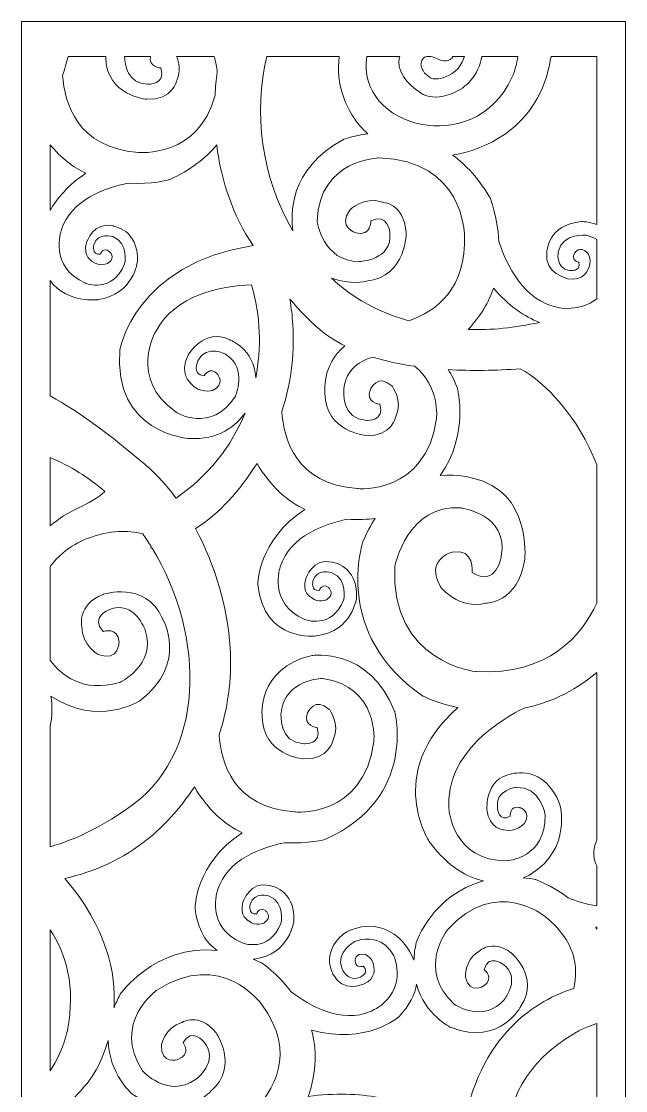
# Model space of a CAD drawing. Header units: centimetres. Extents: x -9 to 8.7, y -13.6 to 13.5.
# Drawn here: x -9.03 to -0.79, y -1.12 to 13.46 of the extents above; entities that cross this region are included whole.
import ezdxf

# ---------------------------------------------------------------- set-up
doc = ezdxf.new("R2010")
doc.units = ezdxf.units.CM
doc.header["$MEASUREMENT"] = 0
doc.layers.add('layer 1', color=7, linetype='Continuous')

msp = doc.modelspace()

# ---------------------------------------------------------------- linework, layer by layer
at = {"layer": 'layer 1', "color": 177, "lineweight": 9}
for points, knots in [([(-9.02979, 13.45707), (-9.02979, 13.45707), (-0.79001, 13.45707), (-0.79001, 13.45707), (-0.79001, 13.45707), (-0.79001, 13.45707), (-0.79001, -13.58511), (-0.79001, -13.58511), (-0.79001, -13.58511), (-0.79001, -13.58511), (-9.02979, -13.58511), (-9.02979, -13.58511), (-9.02979, -13.58511), (-9.02979, -13.58511), (-9.02979, 13.45707), (-9.02979, 13.45707)], [0, 0, 0, 0, 0.2, 0.2, 0.2, 0.2, 0.4, 0.4, 0.4, 0.4, 0.6, 0.6, 0.6, 0.6, 1, 1, 1, 1]), ([(-8.39359, 12.97983), (-8.39359, 12.97983), (-7.87976, 12.97983), (-7.87976, 12.97983), (-7.87976, 12.97983), (-7.87923, 12.97247), (-7.87872, 12.96852), (-7.87872, 12.96852), (-7.87872, 12.96852), (-7.87405, 12.44371), (-7.31901, 12.39469), (-7.31901, 12.39469), (-7.31901, 12.39469), (-6.96154, 12.37755), (-6.91131, 12.65274), (-6.91131, 12.65274), (-6.91131, 12.65274), (-6.85169, 12.78246), (-6.87937, 12.90226), (-6.91291, 12.97983), (-6.91291, 12.97983), (-6.91291, 12.97983), (-6.40219, 12.97983), (-6.40219, 12.97983), (-6.40219, 12.97983), (-6.37592, 12.90162), (-6.36338, 12.82713), (-6.35775, 12.76675), (-6.35775, 12.76675), (-6.37256, 12.66287), (-6.383, 12.55806), (-6.38912, 12.45276), (-6.38912, 12.45276), (-6.60904, 11.58748), (-7.43653, 11.67099), (-7.43653, 11.67099), (-7.43653, 11.67099), (-8.27504, 11.73427), (-8.43996, 12.34532), (-8.46684, 12.72198), (-8.46684, 12.72198), (-8.43932, 12.80505), (-8.41473, 12.89096), (-8.39359, 12.97983)], [0, 0, 0, 0, 0.08333333, 0.08333333, 0.08333333, 0.08333333, 0.16666667, 0.16666667, 0.16666667, 0.16666667, 0.25, 0.25, 0.25, 0.25, 0.33333333, 0.33333333, 0.33333333, 0.33333333, 0.41666667, 0.41666667, 0.41666667, 0.41666667, 0.5, 0.5, 0.5, 0.5, 0.58333333, 0.58333333, 0.58333333, 0.58333333, 0.66666667, 0.66666667, 0.66666667, 0.66666667, 0.75, 0.75, 0.75, 0.75, 0.83333333, 0.83333333, 0.83333333, 0.83333333, 1, 1, 1, 1]), ([(-7.62208, 12.97983), (-7.62208, 12.97983), (-7.27089, 12.97983), (-7.27089, 12.97983), (-7.27089, 12.97983), (-7.29644, 12.8322), (-7.12944, 12.82191), (-7.12944, 12.82191), (-7.12944, 12.82191), (-7.05047, 12.58725), (-7.30837, 12.60102), (-7.30837, 12.60102), (-7.30837, 12.60102), (-7.58732, 12.60567), (-7.62004, 12.87405), (-7.62208, 12.97983)], [0, 0, 0, 0, 0.2, 0.2, 0.2, 0.2, 0.4, 0.4, 0.4, 0.4, 0.6, 0.6, 0.6, 0.6, 1, 1, 1, 1]), ([(-5.68451, 12.97983), (-5.68451, 12.97983), (-4.69402, 12.97983), (-4.69402, 12.97983), (-4.69402, 12.97983), (-4.7209, 12.79954), (-4.70588, 12.61051), (-4.63784, 12.42713), (-4.63784, 12.42713), (-4.56426, 12.21761), (-4.44886, 12.05122), (-4.30617, 11.92472), (-4.30617, 11.92472), (-4.50703, 11.89921), (-4.63642, 11.84812), (-4.63642, 11.84812), (-4.63642, 11.84812), (-5.39011, 11.4457), (-5.35775, 10.80321), (-5.32657, 10.6022), (-5.32657, 10.6022), (-5.76619, 11.33878), (-5.86097, 12.22485), (-5.68451, 12.97983)], [0, 0, 0, 0, 0.14285714, 0.14285714, 0.14285714, 0.14285714, 0.28571429, 0.28571429, 0.28571429, 0.28571429, 0.42857143, 0.42857143, 0.42857143, 0.42857143, 0.57142857, 0.57142857, 0.57142857, 0.57142857, 0.71428571, 0.71428571, 0.71428571, 0.71428571, 1, 1, 1, 1]), ([(-4.31984, 12.97983), (-4.31984, 12.97983), (-3.87104, 12.97983), (-3.87104, 12.97983), (-3.87104, 12.97983), (-3.87669, 12.96012), (-3.88028, 12.93967), (-3.88183, 12.91839), (-3.88183, 12.91839), (-3.89724, 12.69793), (-3.64937, 12.52318), (-3.61577, 12.50625), (-3.61577, 12.50625), (-3.54073, 12.43353), (-3.41789, 12.40848), (-3.27249, 12.43768), (-3.27249, 12.43768), (-3.11079, 12.47092), (-2.90606, 12.58157), (-2.80985, 12.79446), (-2.80985, 12.79446), (-2.80985, 12.79446), (-2.77224, 12.86342), (-2.75229, 12.97983), (-2.75229, 12.97983), (-2.75229, 12.97983), (-2.25963, 12.97983), (-2.25963, 12.97983), (-2.25963, 12.97983), (-2.2728, 12.88033), (-2.29904, 12.78403), (-2.33996, 12.69394), (-2.33996, 12.69394), (-2.85187, 11.57136), (-4.47704, 12.01406), (-4.31984, 12.97983)], [0, 0, 0, 0, 0.1, 0.1, 0.1, 0.1, 0.2, 0.2, 0.2, 0.2, 0.3, 0.3, 0.3, 0.3, 0.4, 0.4, 0.4, 0.4, 0.5, 0.5, 0.5, 0.5, 0.6, 0.6, 0.6, 0.6, 0.7, 0.7, 0.7, 0.7, 0.8, 0.8, 0.8, 0.8, 1, 1, 1, 1]), ([(-3.5067, 12.97983), (-3.5067, 12.97983), (-3.44772, 12.97983), (-3.44772, 12.97983), (-3.44772, 12.97983), (-3.4149, 12.9738), (-3.38163, 12.95979), (-3.35508, 12.94572), (-3.35508, 12.94572), (-3.28804, 12.90905), (-3.1781, 12.90338), (-3.14496, 12.97983), (-3.14496, 12.97983), (-3.14496, 12.97983), (-2.98659, 12.97983), (-2.98659, 12.97983), (-2.98659, 12.97983), (-3.00402, 12.92834), (-3.02416, 12.897), (-3.02416, 12.897), (-3.02416, 12.897), (-3.08127, 12.7702), (-3.21907, 12.69959), (-3.31883, 12.67928), (-3.31883, 12.67928), (-3.3971, 12.66346), (-3.44667, 12.67754), (-3.47495, 12.70389), (-3.47495, 12.70389), (-3.47495, 12.70389), (-3.53118, 12.75184), (-3.53118, 12.75184), (-3.53118, 12.75184), (-3.56167, 12.79932), (-3.58848, 12.8484), (-3.57956, 12.88778), (-3.57956, 12.88778), (-3.56967, 12.94522), (-3.54153, 12.97154), (-3.5067, 12.97983)], [0, 0, 0, 0, 0.09090909, 0.09090909, 0.09090909, 0.09090909, 0.18181818, 0.18181818, 0.18181818, 0.18181818, 0.27272727, 0.27272727, 0.27272727, 0.27272727, 0.36363636, 0.36363636, 0.36363636, 0.36363636, 0.45454545, 0.45454545, 0.45454545, 0.45454545, 0.54545455, 0.54545455, 0.54545455, 0.54545455, 0.63636364, 0.63636364, 0.63636364, 0.63636364, 0.72727273, 0.72727273, 0.72727273, 0.72727273, 0.81818182, 0.81818182, 0.81818182, 0.81818182, 1, 1, 1, 1]), ([(-1.80711, 12.97983), (-1.80711, 12.97983), (-1.18308, 12.97983), (-1.18308, 12.97983), (-1.18308, 12.97983), (-1.18308, 12.97983), (-1.18308, 10.68868), (-1.18308, 10.68868), (-1.18308, 10.68868), (-1.29807, 10.72849), (-1.38941, 10.72783), (-1.38941, 10.72783), (-1.38941, 10.72783), (-1.85851, 10.68731), (-1.8639, 10.30994), (-1.8639, 10.30994), (-1.8639, 10.30994), (-1.90531, 10.01717), (-1.57679, 9.94829), (-1.57679, 9.94829), (-1.57679, 9.94829), (-1.36175, 9.91105), (-1.30897, 10.0647), (-1.30897, 10.0647), (-1.30897, 10.0647), (-1.23123, 10.17956), (-1.30687, 10.2965), (-1.30687, 10.2965), (-1.30687, 10.2965), (-1.41163, 10.41356), (-1.48516, 10.29695), (-1.48516, 10.29695), (-1.48516, 10.29695), (-1.54446, 10.19439), (-1.42769, 10.17147), (-1.42769, 10.17147), (-1.42769, 10.17147), (-1.39638, 10.03627), (-1.5538, 10.05963), (-1.5538, 10.05963), (-1.5538, 10.05963), (-1.75781, 10.09267), (-1.70731, 10.32369), (-1.70731, 10.32369), (-1.70731, 10.32369), (-1.63868, 10.5762), (-1.32734, 10.54195), (-1.32734, 10.54195), (-1.32734, 10.54195), (-1.27116, 10.52689), (-1.22352, 10.50744), (-1.18308, 10.48492), (-1.18308, 10.48492), (-1.18308, 10.48492), (-1.18308, 9.67598), (-1.18308, 9.67598), (-1.18308, 9.67598), (-1.41161, 9.48839), (-1.70752, 9.55465), (-1.70752, 9.55465), (-1.70752, 9.55465), (-2.18565, 9.64778), (-2.41031, 10.1342), (-2.51888, 10.45721), (-2.51888, 10.45721), (-2.53632, 10.80157), (-2.63811, 11.05266), (-2.63811, 11.05266), (-2.63811, 11.05266), (-2.79394, 11.31298), (-2.96883, 11.50037), (-3.1486, 11.63374), (-3.1486, 11.63374), (-2.64776, 11.71487), (-2.16779, 12.01799), (-1.9509, 12.49233), (-1.9509, 12.49233), (-1.87826, 12.65233), (-1.8311, 12.81606), (-1.80711, 12.97983)], [0, 0, 0, 0, 0.04761905, 0.04761905, 0.04761905, 0.04761905, 0.0952381, 0.0952381, 0.0952381, 0.0952381, 0.14285714, 0.14285714, 0.14285714, 0.14285714, 0.19047619, 0.19047619, 0.19047619, 0.19047619, 0.23809524, 0.23809524, 0.23809524, 0.23809524, 0.28571429, 0.28571429, 0.28571429, 0.28571429, 0.33333333, 0.33333333, 0.33333333, 0.33333333, 0.38095238, 0.38095238, 0.38095238, 0.38095238, 0.42857143, 0.42857143, 0.42857143, 0.42857143, 0.47619048, 0.47619048, 0.47619048, 0.47619048, 0.52380952, 0.52380952, 0.52380952, 0.52380952, 0.57142857, 0.57142857, 0.57142857, 0.57142857, 0.61904762, 0.61904762, 0.61904762, 0.61904762, 0.66666667, 0.66666667, 0.66666667, 0.66666667, 0.71428571, 0.71428571, 0.71428571, 0.71428571, 0.76190476, 0.76190476, 0.76190476, 0.76190476, 0.80952381, 0.80952381, 0.80952381, 0.80952381, 0.85714286, 0.85714286, 0.85714286, 0.85714286, 0.9047619, 0.9047619, 0.9047619, 0.9047619, 1, 1, 1, 1]), ([(-8.63671, 8.34961), (-8.63671, 8.34961), (-8.63671, 9.92205), (-8.63671, 9.92205), (-8.63671, 9.92205), (-8.39879, 9.60562), (-7.98672, 9.66279), (-7.98672, 9.66279), (-7.98672, 9.66279), (-7.49624, 9.7288), (-7.44608, 10.18761), (-7.44608, 10.18761), (-7.44608, 10.18761), (-7.43306, 10.62182), (-7.7783, 10.6671), (-7.7783, 10.6671), (-7.7783, 10.6671), (-8.0422, 10.73636), (-8.14043, 10.44266), (-8.14043, 10.44266), (-8.14043, 10.44266), (-8.19755, 10.24957), (-8.0624, 10.18478), (-8.0624, 10.18478), (-8.0624, 10.18478), (-7.96544, 10.10126), (-7.85018, 10.15806), (-7.85018, 10.15806), (-7.85018, 10.15806), (-7.73172, 10.24155), (-7.8307, 10.32141), (-7.8307, 10.32141), (-7.8307, 10.32141), (-7.91835, 10.38673), (-7.95185, 10.28216), (-7.95185, 10.28216), (-7.95185, 10.28216), (-8.07909, 10.26794), (-8.04086, 10.40969), (-8.04086, 10.40969), (-8.04086, 10.40969), (-7.98877, 10.59312), (-7.78245, 10.52214), (-7.78245, 10.52214), (-7.78245, 10.52214), (-7.55838, 10.43223), (-7.62307, 10.15057), (-7.62307, 10.15057), (-7.62307, 10.15057), (-7.78496, 9.74309), (-8.1538, 9.88584), (-8.1538, 9.88584), (-8.1538, 9.88584), (-8.66058, 10.10929), (-8.4872, 10.60455), (-8.4872, 10.60455), (-8.4872, 10.60455), (-8.35073, 11.03277), (-7.88093, 11.18664), (-7.5733, 11.25161), (-7.5733, 11.25161), (-7.25586, 11.23076), (-7.01487, 11.29719), (-7.01487, 11.29719), (-7.01487, 11.29719), (-6.72091, 11.42961), (-6.51287, 11.59552), (-6.36664, 11.77206), (-6.36664, 11.77206), (-6.30499, 11.28283), (-6.14328, 10.80778), (-5.87123, 10.39939), (-5.87123, 10.39939), (-7.48107, 10.15221), (-7.68695, 8.98321), (-7.68695, 8.98321), (-7.68695, 8.98321), (-7.78687, 7.8423), (-6.74919, 7.76998), (-6.74919, 7.76998), (-6.74919, 7.76998), (-6.33806, 7.74227), (-6.10286, 7.94466), (-5.97868, 8.11664), (-5.97868, 8.11664), (-6.16748, 7.65572), (-6.48866, 7.25106), (-6.92063, 6.95794), (-6.92063, 6.95794), (-7.04795, 7.12939), (-7.19062, 7.28558), (-7.34787, 7.41976), (-7.34787, 7.41976), (-7.81968, 7.81802), (-8.23802, 8.13131), (-8.63671, 8.34961)], [0, 0, 0, 0, 0.04, 0.04, 0.04, 0.04, 0.08, 0.08, 0.08, 0.08, 0.12, 0.12, 0.12, 0.12, 0.16, 0.16, 0.16, 0.16, 0.2, 0.2, 0.2, 0.2, 0.24, 0.24, 0.24, 0.24, 0.28, 0.28, 0.28, 0.28, 0.32, 0.32, 0.32, 0.32, 0.36, 0.36, 0.36, 0.36, 0.4, 0.4, 0.4, 0.4, 0.44, 0.44, 0.44, 0.44, 0.48, 0.48, 0.48, 0.48, 0.52, 0.52, 0.52, 0.52, 0.56, 0.56, 0.56, 0.56, 0.6, 0.6, 0.6, 0.6, 0.64, 0.64, 0.64, 0.64, 0.68, 0.68, 0.68, 0.68, 0.72, 0.72, 0.72, 0.72, 0.76, 0.76, 0.76, 0.76, 0.8, 0.8, 0.8, 0.8, 0.84, 0.84, 0.84, 0.84, 0.88, 0.88, 0.88, 0.88, 0.92, 0.92, 0.92, 0.92, 1, 1, 1, 1]), ([(-8.63671, 10.87818), (-8.63671, 10.87818), (-8.63671, 11.77375), (-8.63671, 11.77375), (-8.63671, 11.77375), (-8.48741, 11.59291), (-8.32082, 11.46755), (-8.14974, 11.38633), (-8.14974, 11.38633), (-8.39152, 11.22744), (-8.54245, 11.04478), (-8.63671, 10.87818)], [0, 0, 0, 0, 0.25, 0.25, 0.25, 0.25, 0.5, 0.5, 0.5, 0.5, 1, 1, 1, 1]), ([(-4.80262, 9.95673), (-4.73114, 9.89077), (-4.65594, 9.82728), (-4.57588, 9.76719), (-4.57588, 9.76719), (-4.33852, 9.5943), (-4.05644, 9.46204), (-3.74534, 9.37512), (-3.74534, 9.37512), (-3.37281, 9.50483), (-2.9573, 9.81136), (-2.98754, 10.55179), (-2.98754, 10.55179), (-2.98754, 10.55179), (-3.00323, 11.56823), (-4.14978, 11.59574), (-4.14978, 11.59574), (-4.14978, 11.59574), (-4.96996, 11.58231), (-4.99512, 10.7318), (-4.99512, 10.7318), (-4.99512, 10.7318), (-4.92264, 10.17813), (-4.41881, 10.18321), (-4.41881, 10.18321), (-4.41881, 10.18321), (-3.96743, 10.19803), (-4.00486, 10.5729), (-4.00486, 10.5729), (-4.00486, 10.5729), (-4.02241, 10.85227), (-4.26513, 10.73779), (-4.26513, 10.73779), (-4.26513, 10.73779), (-4.25326, 10.52132), (-4.46737, 10.57344), (-4.46737, 10.57344), (-4.46737, 10.57344), (-4.72044, 10.65257), (-4.55252, 10.88452), (-4.55252, 10.88452), (-4.55252, 10.88452), (-4.36342, 11.07621), (-4.11041, 10.99386), (-4.11041, 10.99386), (-4.11041, 10.99386), (-3.80785, 10.97437), (-3.7814, 10.58737), (-3.7814, 10.58737), (-3.7814, 10.58737), (-3.76446, 9.98369), (-4.32884, 9.91274), (-4.32884, 9.91274), (-4.32884, 9.91274), (-4.55507, 9.85801), (-4.80262, 9.95673)], [0, 0, 0, 0, 0.06666667, 0.06666667, 0.06666667, 0.06666667, 0.13333333, 0.13333333, 0.13333333, 0.13333333, 0.2, 0.2, 0.2, 0.2, 0.26666667, 0.26666667, 0.26666667, 0.26666667, 0.33333333, 0.33333333, 0.33333333, 0.33333333, 0.4, 0.4, 0.4, 0.4, 0.46666667, 0.46666667, 0.46666667, 0.46666667, 0.53333333, 0.53333333, 0.53333333, 0.53333333, 0.6, 0.6, 0.6, 0.6, 0.66666667, 0.66666667, 0.66666667, 0.66666667, 0.73333333, 0.73333333, 0.73333333, 0.73333333, 0.8, 0.8, 0.8, 0.8, 0.86666667, 0.86666667, 0.86666667, 0.86666667, 1, 1, 1, 1]), ([(-5.83454, 8.59568), (-5.75347, 9.00334), (-5.76808, 9.43688), (-5.89058, 9.86496), (-5.89058, 9.86496), (-6.32934, 9.85046), (-6.9225, 9.73099), (-7.19799, 9.22979), (-7.19799, 9.22979), (-7.19799, 9.22979), (-7.57008, 8.59054), (-6.92495, 8.13114), (-6.92495, 8.13114), (-6.92495, 8.13114), (-6.44664, 7.82465), (-6.11133, 8.34657), (-6.11133, 8.34657), (-6.11133, 8.34657), (-5.94619, 8.72), (-6.23513, 8.91218), (-6.23513, 8.91218), (-6.23513, 8.91218), (-6.50303, 9.07339), (-6.62286, 8.82643), (-6.62286, 8.82643), (-6.62286, 8.82643), (-6.71822, 8.64472), (-6.53491, 8.6253), (-6.53491, 8.6253), (-6.53491, 8.6253), (-6.45943, 8.76408), (-6.3569, 8.64844), (-6.3569, 8.64844), (-6.3569, 8.64844), (-6.23964, 8.50235), (-6.42352, 8.42504), (-6.42352, 8.42504), (-6.42352, 8.42504), (-6.60517, 8.37593), (-6.71819, 8.51969), (-6.71819, 8.51969), (-6.71819, 8.51969), (-6.8874, 8.65493), (-6.75566, 8.90579), (-6.75566, 8.90579), (-6.75566, 8.90579), (-6.53955, 9.28762), (-6.18827, 9.11377), (-6.18827, 9.11377), (-6.18827, 9.11377), (-5.85538, 8.9973), (-5.83454, 8.59568)], [0, 0, 0, 0, 0.07142857, 0.07142857, 0.07142857, 0.07142857, 0.14285714, 0.14285714, 0.14285714, 0.14285714, 0.21428571, 0.21428571, 0.21428571, 0.21428571, 0.28571429, 0.28571429, 0.28571429, 0.28571429, 0.35714286, 0.35714286, 0.35714286, 0.35714286, 0.42857143, 0.42857143, 0.42857143, 0.42857143, 0.5, 0.5, 0.5, 0.5, 0.57142857, 0.57142857, 0.57142857, 0.57142857, 0.64285714, 0.64285714, 0.64285714, 0.64285714, 0.71428571, 0.71428571, 0.71428571, 0.71428571, 0.78571429, 0.78571429, 0.78571429, 0.78571429, 0.85714286, 0.85714286, 0.85714286, 0.85714286, 1, 1, 1, 1]), ([(-2.93891, 9.25564), (-2.62447, 9.2465), (-2.29653, 9.27764), (-1.96657, 9.35243), (-1.96657, 9.35243), (-2.16185, 9.43182), (-2.38419, 9.57237), (-2.5915, 9.81972), (-2.5915, 9.81972), (-2.65637, 9.62848), (-2.76774, 9.4365), (-2.93891, 9.25564)], [0, 0, 0, 0, 0.25, 0.25, 0.25, 0.25, 0.5, 0.5, 0.5, 0.5, 1, 1, 1, 1]), ([(-5.36756, 9.66954), (-5.34894, 9.55324), (-5.33599, 9.4381), (-5.32883, 9.32531), (-5.32883, 9.32531), (-5.301, 8.87416), (-5.3654, 8.48172), (-5.47933, 8.13771), (-5.47933, 8.13771), (-5.45247, 7.76106), (-5.28755, 7.15001), (-4.44902, 7.08673), (-4.44902, 7.08673), (-4.44902, 7.08673), (-3.51584, 6.99241), (-3.36801, 8.04019), (-3.36801, 8.04019), (-3.36801, 8.04019), (-3.32214, 8.4984), (-3.67067, 8.75409), (-3.67067, 8.75409), (-3.872, 8.7834), (-4.06242, 8.82478), (-4.23838, 8.87962), (-4.23838, 8.87962), (-4.39332, 8.83618), (-4.6032, 8.7246), (-4.63375, 8.43779), (-4.63375, 8.43779), (-4.63375, 8.43779), (-4.66841, 8.02254), (-4.32088, 8.01676), (-4.32088, 8.01676), (-4.32088, 8.01676), (-4.06298, 8.00299), (-4.14193, 8.23764), (-4.14193, 8.23764), (-4.14193, 8.23764), (-4.34159, 8.24991), (-4.27094, 8.44056), (-4.27094, 8.44056), (-4.27094, 8.44056), (-4.17135, 8.66403), (-3.97673, 8.48533), (-3.97673, 8.48533), (-3.97673, 8.48533), (-3.8213, 8.29153), (-3.92381, 8.06848), (-3.92381, 8.06848), (-3.92381, 8.06848), (-3.97403, 7.79329), (-4.33151, 7.81043), (-4.33151, 7.81043), (-4.33151, 7.81043), (-4.88656, 7.85945), (-4.89123, 8.38427), (-4.89123, 8.38427), (-4.89123, 8.38427), (-4.93846, 8.77158), (-4.61919, 9.03181), (-4.61919, 9.03181), (-4.74569, 9.09581), (-4.86009, 9.17002), (-4.96018, 9.25523), (-4.96018, 9.25523), (-5.10819, 9.38169), (-5.24197, 9.52133), (-5.36756, 9.66954)], [0, 0, 0, 0, 0.05555556, 0.05555556, 0.05555556, 0.05555556, 0.11111111, 0.11111111, 0.11111111, 0.11111111, 0.16666667, 0.16666667, 0.16666667, 0.16666667, 0.22222222, 0.22222222, 0.22222222, 0.22222222, 0.27777778, 0.27777778, 0.27777778, 0.27777778, 0.33333333, 0.33333333, 0.33333333, 0.33333333, 0.38888889, 0.38888889, 0.38888889, 0.38888889, 0.44444444, 0.44444444, 0.44444444, 0.44444444, 0.5, 0.5, 0.5, 0.5, 0.55555556, 0.55555556, 0.55555556, 0.55555556, 0.61111111, 0.61111111, 0.61111111, 0.61111111, 0.66666667, 0.66666667, 0.66666667, 0.66666667, 0.72222222, 0.72222222, 0.72222222, 0.72222222, 0.77777778, 0.77777778, 0.77777778, 0.77777778, 0.83333333, 0.83333333, 0.83333333, 0.83333333, 0.88888889, 0.88888889, 0.88888889, 0.88888889, 1, 1, 1, 1]), ([(-1.18308, 7.40867), (-1.18308, 7.40867), (-1.18308, 5.52561), (-1.18308, 5.52561), (-1.18308, 5.52561), (-1.38766, 5.08081), (-1.83984, 4.54188), (-2.82606, 4.59012), (-2.82606, 4.59012), (-2.82606, 4.59012), (-4.00484, 4.70983), (-3.93637, 6.0313), (-3.93637, 6.0313), (-3.93637, 6.0313), (-3.76207, 6.88222), (-3.03758, 6.82195), (-3.03758, 6.82195), (-3.03758, 6.82195), (-2.38608, 6.74265), (-2.48489, 6.1655), (-2.48489, 6.1655), (-2.48489, 6.1655), (-2.55083, 5.73329), (-2.88431, 5.94211), (-2.88431, 5.94211), (-2.88431, 5.94211), (-2.84061, 6.27426), (-3.15462, 6.2204), (-3.15462, 6.2204), (-3.15462, 6.2204), (-3.53036, 6.123), (-3.31449, 5.74539), (-3.31449, 5.74539), (-3.31449, 5.74539), (-3.06547, 5.42918), (-2.69773, 5.52458), (-2.69773, 5.52458), (-2.69773, 5.52458), (-2.25259, 5.52289), (-2.16537, 6.12284), (-2.16537, 6.12284), (-2.16537, 6.12284), (-2.06809, 7.05659), (-2.87471, 7.22677), (-2.87471, 7.22677), (-2.87471, 7.22677), (-3.0639, 7.29251), (-3.31932, 7.26534), (-3.31932, 7.26534), (-2.91592, 7.82652), (-3.08469, 8.45918), (-3.08469, 8.45918), (-3.08469, 8.45918), (-3.12163, 8.55324), (-3.16359, 8.63577), (-3.20904, 8.70838), (-3.20904, 8.70838), (-2.89494, 8.69046), (-2.56348, 8.69596), (-2.2259, 8.72051), (-2.2259, 8.72051), (-1.88454, 8.53226), (-1.43195, 8.06214), (-1.18308, 7.40867)], [0, 0, 0, 0, 0.05882353, 0.05882353, 0.05882353, 0.05882353, 0.11764706, 0.11764706, 0.11764706, 0.11764706, 0.17647059, 0.17647059, 0.17647059, 0.17647059, 0.23529412, 0.23529412, 0.23529412, 0.23529412, 0.29411765, 0.29411765, 0.29411765, 0.29411765, 0.35294118, 0.35294118, 0.35294118, 0.35294118, 0.41176471, 0.41176471, 0.41176471, 0.41176471, 0.47058824, 0.47058824, 0.47058824, 0.47058824, 0.52941176, 0.52941176, 0.52941176, 0.52941176, 0.58823529, 0.58823529, 0.58823529, 0.58823529, 0.64705882, 0.64705882, 0.64705882, 0.64705882, 0.70588235, 0.70588235, 0.70588235, 0.70588235, 0.76470588, 0.76470588, 0.76470588, 0.76470588, 0.82352941, 0.82352941, 0.82352941, 0.82352941, 0.88235294, 0.88235294, 0.88235294, 0.88235294, 1, 1, 1, 1]), ([(-8.63671, 6.5783), (-8.63671, 6.5783), (-8.63671, 7.50877), (-8.63671, 7.50877), (-8.63671, 7.50877), (-8.3637, 7.39798), (-8.11349, 7.23901), (-7.89055, 7.04491), (-7.89055, 7.04491), (-7.99468, 6.9501), (-8.11698, 6.8872), (-8.25135, 6.82454), (-8.25135, 6.82454), (-8.39357, 6.75823), (-8.52265, 6.67489), (-8.63671, 6.5783)], [0, 0, 0, 0, 0.2, 0.2, 0.2, 0.2, 0.4, 0.4, 0.4, 0.4, 0.6, 0.6, 0.6, 0.6, 1, 1, 1, 1]), ([(-3.67672, 0.65467), (-3.67383, 0.73052), (-3.66387, 0.81171), (-3.645, 0.89858), (-3.645, 0.89858), (-3.645, 0.89858), (-3.42368, 1.55017), (-2.7279, 1.73591), (-2.7279, 1.73591), (-2.94913, 1.78501), (-3.20399, 1.92586), (-3.453, 2.25093), (-3.453, 2.25093), (-3.453, 2.25093), (-4.09843, 3.18961), (-3.0801, 4.10182), (-3.0801, 4.10182), (-3.3703, 4.16366), (-3.55439, 4.25794), (-3.55439, 4.25794), (-3.55439, 4.25794), (-4.79805, 5.10864), (-4.37143, 6.363), (-4.37143, 6.363), (-4.37143, 6.363), (-4.32067, 6.4835), (-4.26504, 6.5883), (-4.20618, 6.67978), (-4.20618, 6.67978), (-4.30448, 6.66699), (-4.43672, 6.65755), (-4.5858, 6.66733), (-4.5858, 6.66733), (-4.89344, 6.60239), (-5.36322, 6.4485), (-5.49971, 6.0203), (-5.49971, 6.0203), (-5.49971, 6.0203), (-5.67309, 5.52501), (-5.16631, 5.30159), (-5.16631, 5.30159), (-5.16631, 5.30159), (-4.79745, 5.15883), (-4.63556, 5.5663), (-4.63556, 5.5663), (-4.63556, 5.5663), (-4.5709, 5.84798), (-4.79496, 5.93788), (-4.79496, 5.93788), (-4.79496, 5.93788), (-5.00126, 6.00886), (-5.05337, 5.82542), (-5.05337, 5.82542), (-5.05337, 5.82542), (-5.09161, 5.68366), (-4.96436, 5.6979), (-4.96436, 5.6979), (-4.96436, 5.6979), (-4.93088, 5.80246), (-4.84321, 5.73714), (-4.84321, 5.73714), (-4.84321, 5.73714), (-4.74422, 5.6573), (-4.86269, 5.5738), (-4.86269, 5.5738), (-4.86269, 5.5738), (-4.97794, 5.51698), (-5.0749, 5.60052), (-5.0749, 5.60052), (-5.0749, 5.60052), (-5.21006, 5.66532), (-5.15294, 5.85841), (-5.15294, 5.85841), (-5.15294, 5.85841), (-5.05469, 6.1521), (-4.79081, 6.08284), (-4.79081, 6.08284), (-4.79081, 6.08284), (-4.44556, 6.03756), (-4.45857, 5.60333), (-4.45857, 5.60333), (-4.45857, 5.60333), (-4.50875, 5.14452), (-4.99922, 5.07851), (-4.99922, 5.07851), (-4.99922, 5.07851), (-5.72278, 4.97796), (-5.80592, 5.77942), (-5.80592, 5.77942), (-5.80592, 5.77942), (-5.81027, 6.3762), (-5.16224, 6.80208), (-5.16224, 6.80208), (-5.40041, 6.91513), (-5.6299, 7.11367), (-5.81609, 7.42854), (-5.81609, 7.42854), (-6.06256, 7.04984), (-6.31981, 6.75378), (-6.65572, 6.54049), (-6.65572, 6.54049), (-6.37977, 6.03052), (-6.2175, 5.44726), (-6.1838, 4.91619), (-6.1838, 4.91619), (-6.15597, 4.46504), (-6.22036, 4.07259), (-6.3343, 3.72859), (-6.3343, 3.72859), (-6.30742, 3.35195), (-6.14251, 2.7409), (-5.30399, 2.67762), (-5.30399, 2.67762), (-5.30399, 2.67762), (-4.37081, 2.58328), (-4.22298, 3.63108), (-4.22298, 3.63108), (-4.22298, 3.63108), (-4.14761, 4.38416), (-4.92433, 4.49816), (-4.92433, 4.49816), (-4.92433, 4.49816), (-5.43949, 4.49096), (-5.48869, 4.02867), (-5.48869, 4.02867), (-5.48869, 4.02867), (-5.52337, 3.61343), (-5.17584, 3.60765), (-5.17584, 3.60765), (-5.17584, 3.60765), (-4.91794, 3.59386), (-4.99691, 3.82853), (-4.99691, 3.82853), (-4.99691, 3.82853), (-5.19654, 3.8408), (-5.1259, 4.03145), (-5.1259, 4.03145), (-5.1259, 4.03145), (-5.02633, 4.2549), (-4.8317, 4.07622), (-4.8317, 4.07622), (-4.8317, 4.07622), (-4.67625, 3.88241), (-4.77878, 3.65936), (-4.77878, 3.65936), (-4.77878, 3.65936), (-4.829, 3.38417), (-5.18648, 3.40131), (-5.18648, 3.40131), (-5.18648, 3.40131), (-5.74153, 3.45034), (-5.74619, 3.97515), (-5.74619, 3.97515), (-5.74619, 3.97515), (-5.8268, 4.63595), (-5.06602, 4.81123), (-5.06602, 4.81123), (-5.06602, 4.81123), (-4.28478, 4.92873), (-3.93965, 4.05006), (-3.93965, 4.05006), (-3.93965, 4.05006), (-3.6248, 2.8703), (-4.88234, 2.30382), (-4.88234, 2.30382), (-4.88234, 2.30382), (-5.12332, 2.23739), (-5.44077, 2.25821), (-5.44077, 2.25821), (-5.7484, 2.19327), (-6.21819, 2.03939), (-6.35467, 1.61118), (-6.35467, 1.61118), (-6.35467, 1.61118), (-6.52805, 1.11589), (-6.02128, 0.89247), (-6.02128, 0.89247), (-6.02128, 0.89247), (-5.65242, 0.74972), (-5.49054, 1.1572), (-5.49054, 1.1572), (-5.49054, 1.1572), (-5.42585, 1.43886), (-5.64992, 1.52875), (-5.64992, 1.52875), (-5.64992, 1.52875), (-5.85623, 1.59974), (-5.90833, 1.4163), (-5.90833, 1.4163), (-5.90833, 1.4163), (-5.94656, 1.27454), (-5.81932, 1.28879), (-5.81932, 1.28879), (-5.81932, 1.28879), (-5.78582, 1.39334), (-5.69817, 1.32802), (-5.69817, 1.32802), (-5.69817, 1.32802), (-5.59918, 1.24818), (-5.71765, 1.16469), (-5.71765, 1.16469), (-5.71765, 1.16469), (-5.83291, 1.10787), (-5.92987, 1.1914), (-5.92987, 1.1914), (-5.92987, 1.1914), (-6.06502, 1.2562), (-6.00791, 1.44929), (-6.00791, 1.44929), (-6.00791, 1.44929), (-5.90967, 1.74298), (-5.64578, 1.67371), (-5.64578, 1.67371), (-5.64578, 1.67371), (-5.30052, 1.62845), (-5.31355, 1.19421), (-5.31355, 1.19421), (-5.31355, 1.19421), (-5.36371, 0.7354), (-5.85419, 0.6694), (-5.85419, 0.6694), (-5.85419, 0.6694), (-5.85866, 0.66875), (-5.86695, 0.668), (-5.86695, 0.668), (-5.82836, 0.65277), (-5.7892, 0.63605), (-5.74944, 0.61768), (-5.74944, 0.61768), (-5.74944, 0.61768), (-5.5413, 0.47925), (-5.34892, 0.22587), (-5.34892, 0.22587), (-5.09823, 0.03614), (-4.67406, -0.21777), (-4.26122, -0.04013), (-4.26122, -0.04013), (-4.26122, -0.04013), (-3.77354, 0.15361), (-3.93703, 0.68277), (-3.93703, 0.68277), (-3.93703, 0.68277), (-4.07101, 1.0549), (-4.48485, 0.91003), (-4.48485, 0.91003), (-4.48485, 0.91003), (-4.73995, 0.77425), (-4.66095, 0.5461), (-4.66095, 0.5461), (-4.66095, 0.5461), (-4.57932, 0.34377), (-4.40664, 0.42467), (-4.40664, 0.42467), (-4.40664, 0.42467), (-4.27454, 0.48872), (-4.36869, 0.57549), (-4.36869, 0.57549), (-4.36869, 0.57549), (-4.46961, 0.53222), (-4.47775, 0.64125), (-4.47775, 0.64125), (-4.47775, 0.64125), (-4.48233, 0.76836), (-4.34162, 0.73362), (-4.34162, 0.73362), (-4.34162, 0.73362), (-4.22316, 0.68383), (-4.22269, 0.55584), (-4.22269, 0.55584), (-4.22269, 0.55584), (-4.18302, 0.4113), (-4.36628, 0.32787), (-4.36628, 0.32787), (-4.36628, 0.32787), (-4.65247, 0.20952), (-4.77314, 0.45421), (-4.77314, 0.45421), (-4.77314, 0.45421), (-4.96529, 0.74461), (-4.62882, 1.01942), (-4.62882, 1.01942), (-4.62882, 1.01942), (-4.24946, 1.28229), (-3.87811, 0.95517), (-3.87811, 0.95517), (-3.87811, 0.95517), (-3.74685, 0.8405), (-3.67672, 0.65467)], [0, 0, 0, 0, 0.01369863, 0.01369863, 0.01369863, 0.01369863, 0.02739726, 0.02739726, 0.02739726, 0.02739726, 0.04109589, 0.04109589, 0.04109589, 0.04109589, 0.05479452, 0.05479452, 0.05479452, 0.05479452, 0.06849315, 0.06849315, 0.06849315, 0.06849315, 0.08219178, 0.08219178, 0.08219178, 0.08219178, 0.09589041, 0.09589041, 0.09589041, 0.09589041, 0.10958904, 0.10958904, 0.10958904, 0.10958904, 0.12328767, 0.12328767, 0.12328767, 0.12328767, 0.1369863, 0.1369863, 0.1369863, 0.1369863, 0.15068493, 0.15068493, 0.15068493, 0.15068493, 0.16438356, 0.16438356, 0.16438356, 0.16438356, 0.17808219, 0.17808219, 0.17808219, 0.17808219, 0.19178082, 0.19178082, 0.19178082, 0.19178082, 0.20547945, 0.20547945, 0.20547945, 0.20547945, 0.21917808, 0.21917808, 0.21917808, 0.21917808, 0.23287671, 0.23287671, 0.23287671, 0.23287671, 0.24657534, 0.24657534, 0.24657534, 0.24657534, 0.26027397, 0.26027397, 0.26027397, 0.26027397, 0.2739726, 0.2739726, 0.2739726, 0.2739726, 0.28767123, 0.28767123, 0.28767123, 0.28767123, 0.30136986, 0.30136986, 0.30136986, 0.30136986, 0.31506849, 0.31506849, 0.31506849, 0.31506849, 0.32876712, 0.32876712, 0.32876712, 0.32876712, 0.34246575, 0.34246575, 0.34246575, 0.34246575, 0.35616438, 0.35616438, 0.35616438, 0.35616438, 0.36986301, 0.36986301, 0.36986301, 0.36986301, 0.38356164, 0.38356164, 0.38356164, 0.38356164, 0.39726027, 0.39726027, 0.39726027, 0.39726027, 0.4109589, 0.4109589, 0.4109589, 0.4109589, 0.42465753, 0.42465753, 0.42465753, 0.42465753, 0.43835616, 0.43835616, 0.43835616, 0.43835616, 0.45205479, 0.45205479, 0.45205479, 0.45205479, 0.46575342, 0.46575342, 0.46575342, 0.46575342, 0.47945205, 0.47945205, 0.47945205, 0.47945205, 0.49315068, 0.49315068, 0.49315068, 0.49315068, 0.50684932, 0.50684932, 0.50684932, 0.50684932, 0.52054795, 0.52054795, 0.52054795, 0.52054795, 0.53424658, 0.53424658, 0.53424658, 0.53424658, 0.54794521, 0.54794521, 0.54794521, 0.54794521, 0.56164384, 0.56164384, 0.56164384, 0.56164384, 0.57534247, 0.57534247, 0.57534247, 0.57534247, 0.5890411, 0.5890411, 0.5890411, 0.5890411, 0.60273973, 0.60273973, 0.60273973, 0.60273973, 0.61643836, 0.61643836, 0.61643836, 0.61643836, 0.63013699, 0.63013699, 0.63013699, 0.63013699, 0.64383562, 0.64383562, 0.64383562, 0.64383562, 0.65753425, 0.65753425, 0.65753425, 0.65753425, 0.67123288, 0.67123288, 0.67123288, 0.67123288, 0.68493151, 0.68493151, 0.68493151, 0.68493151, 0.69863014, 0.69863014, 0.69863014, 0.69863014, 0.71232877, 0.71232877, 0.71232877, 0.71232877, 0.7260274, 0.7260274, 0.7260274, 0.7260274, 0.73972603, 0.73972603, 0.73972603, 0.73972603, 0.75342466, 0.75342466, 0.75342466, 0.75342466, 0.76712329, 0.76712329, 0.76712329, 0.76712329, 0.78082192, 0.78082192, 0.78082192, 0.78082192, 0.79452055, 0.79452055, 0.79452055, 0.79452055, 0.80821918, 0.80821918, 0.80821918, 0.80821918, 0.82191781, 0.82191781, 0.82191781, 0.82191781, 0.83561644, 0.83561644, 0.83561644, 0.83561644, 0.84931507, 0.84931507, 0.84931507, 0.84931507, 0.8630137, 0.8630137, 0.8630137, 0.8630137, 0.87671233, 0.87671233, 0.87671233, 0.87671233, 0.89041096, 0.89041096, 0.89041096, 0.89041096, 0.90410959, 0.90410959, 0.90410959, 0.90410959, 0.91780822, 0.91780822, 0.91780822, 0.91780822, 0.93150685, 0.93150685, 0.93150685, 0.93150685, 0.94520548, 0.94520548, 0.94520548, 0.94520548, 0.95890411, 0.95890411, 0.95890411, 0.95890411, 0.97260274, 0.97260274, 0.97260274, 0.97260274, 1, 1, 1, 1]), ([(-8.63671, 2.20321), (-8.63671, 2.20321), (-8.63671, 3.84495), (-8.63671, 3.84495), (-8.63671, 3.84495), (-8.60756, 3.98023), (-8.60564, 4.12045), (-8.62852, 4.25701), (-8.62852, 4.25701), (-7.98886, 3.82831), (-7.41553, 4.19291), (-7.41553, 4.19291), (-7.41553, 4.19291), (-6.73861, 4.70062), (-7.10863, 5.32003), (-7.10863, 5.32003), (-7.10863, 5.32003), (-7.3437, 5.83802), (-7.91521, 5.64289), (-7.91521, 5.64289), (-7.91521, 5.64289), (-8.27698, 5.50292), (-8.2059, 5.20818), (-8.2059, 5.20818), (-8.2059, 5.20818), (-8.20957, 4.94213), (-7.97043, 4.81833), (-7.97043, 4.81833), (-7.97043, 4.81833), (-7.69914, 4.72673), (-7.69858, 4.9919), (-7.69858, 4.9919), (-7.69858, 4.9919), (-7.71226, 5.21183), (-7.91548, 5.13633), (-7.91548, 5.13633), (-7.91548, 5.13633), (-8.09677, 5.33417), (-7.83516, 5.43376), (-7.83516, 5.43376), (-7.83516, 5.43376), (-7.48824, 5.58065), (-7.34029, 5.15393), (-7.34029, 5.15393), (-7.34029, 5.15393), (-7.18608, 4.67425), (-7.69339, 4.44091), (-7.69339, 4.44091), (-7.69339, 4.44091), (-8.19646, 4.30094), (-8.48715, 4.5404), (-8.63671, 4.74629), (-8.63671, 4.74629), (-8.63671, 4.74629), (-8.63671, 6.02376), (-8.63671, 6.02376), (-8.63671, 6.02376), (-8.42495, 6.31059), (-8.11655, 6.41161), (-8.11655, 6.41161), (-8.11655, 6.41161), (-7.82178, 6.51647), (-7.5773, 6.52248), (-7.37559, 6.47058), (-7.37559, 6.47058), (-7.33519, 6.41324), (-7.29642, 6.35469), (-7.25949, 6.29492), (-7.25949, 6.29492), (-7.25949, 6.29492), (-7.2628, 6.27201), (-7.2628, 6.27201), (-7.2628, 6.27201), (-7.2628, 6.27201), (-7.24804, 6.27633), (-7.24804, 6.27633), (-7.24804, 6.27633), (-6.51788, 5.07827), (-6.49055, 3.43772), (-7.61572, 2.7004), (-7.61572, 2.7004), (-7.94173, 2.47702), (-8.28949, 2.30125), (-8.63671, 2.20321)], [0, 0, 0, 0, 0.04545455, 0.04545455, 0.04545455, 0.04545455, 0.09090909, 0.09090909, 0.09090909, 0.09090909, 0.13636364, 0.13636364, 0.13636364, 0.13636364, 0.18181818, 0.18181818, 0.18181818, 0.18181818, 0.22727273, 0.22727273, 0.22727273, 0.22727273, 0.27272727, 0.27272727, 0.27272727, 0.27272727, 0.31818182, 0.31818182, 0.31818182, 0.31818182, 0.36363636, 0.36363636, 0.36363636, 0.36363636, 0.40909091, 0.40909091, 0.40909091, 0.40909091, 0.45454545, 0.45454545, 0.45454545, 0.45454545, 0.5, 0.5, 0.5, 0.5, 0.54545455, 0.54545455, 0.54545455, 0.54545455, 0.59090909, 0.59090909, 0.59090909, 0.59090909, 0.63636364, 0.63636364, 0.63636364, 0.63636364, 0.68181818, 0.68181818, 0.68181818, 0.68181818, 0.72727273, 0.72727273, 0.72727273, 0.72727273, 0.77272727, 0.77272727, 0.77272727, 0.77272727, 0.81818182, 0.81818182, 0.81818182, 0.81818182, 0.86363636, 0.86363636, 0.86363636, 0.86363636, 0.90909091, 0.90909091, 0.90909091, 0.90909091, 1, 1, 1, 1]), ([(-1.18308, 4.57892), (-1.18308, 4.57892), (-1.18308, 2.29052), (-1.18308, 2.29052), (-1.18308, 2.29052), (-1.25427, 2.13798), (-1.22346, 2.01744), (-1.18308, 1.94143), (-1.18308, 1.94143), (-1.18308, 1.94143), (-1.18308, 1.39506), (-1.18308, 1.39506), (-1.18308, 1.39506), (-1.328, 1.4174), (-1.46396, 1.46306), (-1.57242, 1.5064), (-1.57242, 1.5064), (-1.80578, 1.68518), (-2.02507, 1.75765), (-2.02507, 1.75765), (-2.02507, 1.75765), (-2.08075, 1.76692), (-2.13458, 1.77356), (-2.18679, 1.77801), (-2.18679, 1.77801), (-2.12157, 1.80341), (-2.08438, 1.82672), (-2.08438, 1.82672), (-2.08438, 1.82672), (-1.51146, 2.18718), (-1.68791, 2.78085), (-1.68791, 2.78085), (-1.68791, 2.78085), (-1.89831, 3.33322), (-2.34716, 3.19502), (-2.34716, 3.19502), (-2.34716, 3.19502), (-2.71301, 3.1322), (-2.68084, 2.71168), (-2.68084, 2.71168), (-2.68084, 2.71168), (-2.65483, 2.44055), (-2.45238, 2.43422), (-2.45238, 2.43422), (-2.45238, 2.43422), (-2.28844, 2.38777), (-2.17053, 2.52138), (-2.17053, 2.52138), (-2.17053, 2.52138), (-2.06673, 2.68924), (-2.23403, 2.73714), (-2.23403, 2.73714), (-2.23403, 2.73714), (-2.37866, 2.76781), (-2.36274, 2.61791), (-2.36274, 2.61791), (-2.36274, 2.61791), (-2.51572, 2.53045), (-2.53847, 2.7257), (-2.53847, 2.7257), (-2.53847, 2.7257), (-2.57286, 2.98842), (-2.27763, 3.01208), (-2.27763, 3.01208), (-2.27763, 3.01208), (-1.95346, 3.0246), (-1.88645, 2.64053), (-1.88645, 2.64053), (-1.88645, 2.64053), (-1.87626, 2.04269), (-2.4079, 2.01102), (-2.4079, 2.01102), (-2.4079, 2.01102), (-3.15219, 2.00477), (-3.19871, 2.71584), (-3.19871, 2.71584), (-3.19871, 2.71584), (-3.26383, 3.49257), (-2.44952, 3.95698), (-2.17364, 4.09451), (-2.17364, 4.09451), (-1.85896, 4.1557), (-1.51807, 4.29842), (-1.18308, 4.57892)], [0, 0, 0, 0, 0.04545455, 0.04545455, 0.04545455, 0.04545455, 0.09090909, 0.09090909, 0.09090909, 0.09090909, 0.13636364, 0.13636364, 0.13636364, 0.13636364, 0.18181818, 0.18181818, 0.18181818, 0.18181818, 0.22727273, 0.22727273, 0.22727273, 0.22727273, 0.27272727, 0.27272727, 0.27272727, 0.27272727, 0.31818182, 0.31818182, 0.31818182, 0.31818182, 0.36363636, 0.36363636, 0.36363636, 0.36363636, 0.40909091, 0.40909091, 0.40909091, 0.40909091, 0.45454545, 0.45454545, 0.45454545, 0.45454545, 0.5, 0.5, 0.5, 0.5, 0.54545455, 0.54545455, 0.54545455, 0.54545455, 0.59090909, 0.59090909, 0.59090909, 0.59090909, 0.63636364, 0.63636364, 0.63636364, 0.63636364, 0.68181818, 0.68181818, 0.68181818, 0.68181818, 0.72727273, 0.72727273, 0.72727273, 0.72727273, 0.77272727, 0.77272727, 0.77272727, 0.77272727, 0.81818182, 0.81818182, 0.81818182, 0.81818182, 0.86363636, 0.86363636, 0.86363636, 0.86363636, 0.90909091, 0.90909091, 0.90909091, 0.90909091, 1, 1, 1, 1]), ([(-7.7661, 0.00597), (-7.74454, 0.06382), (-7.7182, 0.12345), (-7.68609, 0.18488), (-7.68609, 0.18488), (-7.68609, 0.18488), (-7.22197, 0.87006), (-6.35921, 0.78951), (-6.35921, 0.78951), (-6.50268, 0.88805), (-6.62898, 1.06271), (-6.66089, 1.37031), (-6.66089, 1.37031), (-6.66089, 1.37031), (-6.66524, 1.96706), (-6.01721, 2.39294), (-6.01721, 2.39294), (-6.25538, 2.50601), (-6.48486, 2.70455), (-6.67106, 3.01942), (-6.67106, 3.01942), (-6.87073, 2.71261), (-7.10098, 2.47228), (-7.30936, 2.30469), (-7.30936, 2.30469), (-7.64217, 2.03676), (-8.03273, 1.85837), (-8.4372, 1.7719), (-8.4372, 1.7719), (-7.86694, 1.1001), (-7.73544, 0.48418), (-7.7661, 0.00597)], [0, 0, 0, 0, 0.11111111, 0.11111111, 0.11111111, 0.11111111, 0.22222222, 0.22222222, 0.22222222, 0.22222222, 0.33333333, 0.33333333, 0.33333333, 0.33333333, 0.44444444, 0.44444444, 0.44444444, 0.44444444, 0.55555556, 0.55555556, 0.55555556, 0.55555556, 0.66666667, 0.66666667, 0.66666667, 0.66666667, 0.77777778, 0.77777778, 0.77777778, 0.77777778, 1, 1, 1, 1]), ([(-1.49756, 0.26946), (-1.42872, 0.56327), (-1.47343, 0.92646), (-1.89258, 1.25415), (-1.89258, 1.25415), (-1.89258, 1.25415), (-2.56157, 1.80508), (-3.2124, 1.07542), (-3.2124, 1.07542), (-3.2124, 1.07542), (-3.65644, 0.53514), (-3.11781, 0.04929), (-3.11781, 0.04929), (-3.11781, 0.04929), (-2.7181, -0.20929), (-2.44327, 0.12084), (-2.44327, 0.12084), (-2.44327, 0.12084), (-2.20372, 0.42228), (-2.46791, 0.6049), (-2.46791, 0.6049), (-2.46791, 0.6049), (-2.65911, 0.74771), (-2.7187, 0.52684), (-2.7187, 0.52684), (-2.7187, 0.52684), (-2.57153, 0.41505), (-2.72359, 0.30472), (-2.72359, 0.30472), (-2.72359, 0.30472), (-2.91469, 0.184), (-2.97268, 0.42113), (-2.97268, 0.42113), (-2.97268, 0.42113), (-2.99283, 0.6498), (-2.79965, 0.76872), (-2.79965, 0.76872), (-2.79965, 0.76872), (-2.61996, 0.95451), (-2.35395, 0.75805), (-2.35395, 0.75805), (-2.35395, 0.75805), (-1.95242, 0.43581), (-2.21788, 0.02999), (-2.21788, 0.02999), (-2.21788, 0.02999), (-2.4947, -0.51932), (-3.16938, -0.264), (-3.16938, -0.264), (-3.16938, -0.264), (-3.52501, -0.09705), (-3.64135, 0.32849), (-3.64135, 0.32849), (-3.66267, 0.19363), (-3.73117, 0.04396), (-3.8786, -0.11348), (-3.8786, -0.11348), (-3.8786, -0.11348), (-4.3264, -0.50797), (-5.0728, -0.29778), (-5.0728, -0.29778), (-5.00207, -0.55174), (-5.00156, -0.8552), (-5.11728, -1.20221), (-5.11728, -1.20221), (-4.75469, -1.15187), (-4.42225, -1.16821), (-4.15914, -1.2157), (-4.15914, -1.2157), (-3.73862, -1.29139), (-3.34788, -1.46941), (-3.01743, -1.71817), (-3.01743, -1.71817), (-2.80533, -0.33429), (-1.97371, 0.121), (-1.49756, 0.26946)], [0, 0, 0, 0, 0.05, 0.05, 0.05, 0.05, 0.1, 0.1, 0.1, 0.1, 0.15, 0.15, 0.15, 0.15, 0.2, 0.2, 0.2, 0.2, 0.25, 0.25, 0.25, 0.25, 0.3, 0.3, 0.3, 0.3, 0.35, 0.35, 0.35, 0.35, 0.4, 0.4, 0.4, 0.4, 0.45, 0.45, 0.45, 0.45, 0.5, 0.5, 0.5, 0.5, 0.55, 0.55, 0.55, 0.55, 0.6, 0.6, 0.6, 0.6, 0.65, 0.65, 0.65, 0.65, 0.7, 0.7, 0.7, 0.7, 0.75, 0.75, 0.75, 0.75, 0.8, 0.8, 0.8, 0.8, 0.85, 0.85, 0.85, 0.85, 0.9, 0.9, 0.9, 0.9, 1, 1, 1, 1]), ([(-8.63671, -0.85215), (-8.63671, -0.85215), (-8.63671, 1.06772), (-8.63671, 1.06772), (-8.63671, 1.06772), (-8.42098, 0.74727), (-8.28496, 0.30187), (-8.40313, -0.30277), (-8.40313, -0.30277), (-8.40313, -0.30277), (-8.45023, -0.57815), (-8.63671, -0.85215)], [0, 0, 0, 0, 0.25, 0.25, 0.25, 0.25, 0.5, 0.5, 0.5, 0.5, 1, 1, 1, 1]), ([(-1.18308, 1.10736), (-1.18308, 1.10736), (-1.18308, 1.08095), (-1.18308, 1.08095), (-1.18308, 1.08095), (-1.1881, 1.08984), (-1.19318, 1.09862), (-1.19837, 1.1073), (-1.19837, 1.1073), (-1.19322, 1.10726), (-1.18818, 1.10735), (-1.18308, 1.10736)], [0, 0, 0, 0, 0.25, 0.25, 0.25, 0.25, 0.5, 0.5, 0.5, 0.5, 1, 1, 1, 1]), ([(-8.63671, -8.58899), (-8.63671, -8.58899), (-8.63671, -7.41729), (-8.63671, -7.41729), (-8.63671, -7.41729), (-8.40779, -7.36612), (-8.25425, -7.21905), (-8.25425, -7.21905), (-8.25425, -7.21905), (-7.86541, -6.84958), (-8.11277, -6.41476), (-8.11277, -6.41476), (-8.11277, -6.41476), (-8.30137, -6.13677), (-8.52439, -6.14849), (-8.63671, -6.17804), (-8.63671, -6.17804), (-8.63671, -6.17804), (-8.63671, -5.36508), (-8.63671, -5.36508), (-8.63671, -5.36508), (-8.50894, -5.25387), (-8.43881, -5.1664), (-8.43881, -5.1664), (-8.43881, -5.1664), (-7.82805, -4.1032), (-8.4083, -3.34966), (-8.63671, -3.11304), (-8.63671, -3.11304), (-8.63671, -3.11304), (-8.63671, -1.50105), (-8.63671, -1.50105), (-8.63671, -1.50105), (-8.45791, -1.37625), (-8.27781, -1.20732), (-8.10176, -0.9817), (-8.10176, -0.9817), (-8.10176, -0.9817), (-7.94578, -0.77999), (-7.84515, -0.43932), (-7.84515, -0.43932), (-7.83322, -0.89945), (-7.52254, -1.16469), (-7.52254, -1.16469), (-7.52254, -1.16469), (-6.89147, -1.62432), (-6.44529, -1.13028), (-6.44529, -1.13028), (-6.44529, -1.13028), (-6.05204, -0.78272), (-6.37885, -0.33142), (-6.37885, -0.33142), (-6.37885, -0.33142), (-6.60025, -0.05023), (-6.84099, -0.1927), (-6.84099, -0.1927), (-6.84099, -0.1927), (-7.07664, -0.26151), (-7.12109, -0.50593), (-7.12109, -0.50593), (-7.12109, -0.50593), (-7.12845, -0.77003), (-6.89442, -0.69874), (-6.89442, -0.69874), (-6.89442, -0.69874), (-6.70414, -0.62713), (-6.82574, -0.46832), (-6.82574, -0.46832), (-6.82574, -0.46832), (-6.70029, -0.25486), (-6.54164, -0.45866), (-6.54164, -0.45866), (-6.54164, -0.45866), (-6.3182, -0.7249), (-6.6545, -0.9709), (-6.6545, -0.9709), (-6.6545, -0.9709), (-7.03587, -1.23678), (-7.37903, -0.85248), (-7.37903, -0.85248), (-7.37903, -0.85248), (-7.8021, -0.19119), (-7.18396, 0.24556), (-7.18396, 0.24556), (-7.18396, 0.24556), (-6.29581, 0.82078), (-5.75531, 0.05425), (-5.75531, 0.05425), (-5.75531, 0.05425), (-5.25342, -0.62047), (-5.60678, -1.14557), (-5.8736, -1.41278), (-5.8736, -1.41278), (-8.42567, -2.50491), (-8.58374, -5.93191), (-6.74477, -7.70855), (-6.74477, -7.70855), (-7.5268, -7.91722), (-8.14228, -8.21613), (-8.63671, -8.58899)], [0, 0, 0, 0, 0.03846154, 0.03846154, 0.03846154, 0.03846154, 0.07692308, 0.07692308, 0.07692308, 0.07692308, 0.11538462, 0.11538462, 0.11538462, 0.11538462, 0.15384615, 0.15384615, 0.15384615, 0.15384615, 0.19230769, 0.19230769, 0.19230769, 0.19230769, 0.23076923, 0.23076923, 0.23076923, 0.23076923, 0.26923077, 0.26923077, 0.26923077, 0.26923077, 0.30769231, 0.30769231, 0.30769231, 0.30769231, 0.34615385, 0.34615385, 0.34615385, 0.34615385, 0.38461538, 0.38461538, 0.38461538, 0.38461538, 0.42307692, 0.42307692, 0.42307692, 0.42307692, 0.46153846, 0.46153846, 0.46153846, 0.46153846, 0.5, 0.5, 0.5, 0.5, 0.53846154, 0.53846154, 0.53846154, 0.53846154, 0.57692308, 0.57692308, 0.57692308, 0.57692308, 0.61538462, 0.61538462, 0.61538462, 0.61538462, 0.65384615, 0.65384615, 0.65384615, 0.65384615, 0.69230769, 0.69230769, 0.69230769, 0.69230769, 0.73076923, 0.73076923, 0.73076923, 0.73076923, 0.76923077, 0.76923077, 0.76923077, 0.76923077, 0.80769231, 0.80769231, 0.80769231, 0.80769231, 0.84615385, 0.84615385, 0.84615385, 0.84615385, 0.88461538, 0.88461538, 0.88461538, 0.88461538, 0.92307692, 0.92307692, 0.92307692, 0.92307692, 1, 1, 1, 1]), ([(-1.18308, -0.20861), (-1.18308, -0.20861), (-1.18308, -1.27996), (-1.18308, -1.27996), (-1.18308, -1.27996), (-1.33468, -1.44983), (-1.47914, -1.72186), (-1.324, -2.06428), (-1.324, -2.06428), (-1.324, -2.06428), (-1.28695, -2.18411), (-1.18308, -2.3166), (-1.18308, -2.3166), (-1.18308, -2.3166), (-1.18308, -3.22918), (-1.18308, -3.22918), (-1.18308, -3.22918), (-1.55194, -3.37246), (-1.721, -3.66606), (-1.721, -3.66606), (-1.721, -3.66606), (-2.08531, -4.42977), (-1.47026, -4.80699), (-1.47026, -4.80699), (-1.47026, -4.80699), (-1.3716, -4.88399), (-1.27451, -4.92278), (-1.18308, -4.93656), (-1.18308, -4.93656), (-1.18308, -4.93656), (-1.18308, -5.34756), (-1.18308, -5.34756), (-1.18308, -5.34756), (-1.37612, -5.4121), (-2.06742, -5.6836), (-2.60733, -6.40831), (-2.60733, -6.40831), (-2.61219, -6.38576), (-2.61737, -6.36309), (-2.62285, -6.34025), (-2.62285, -6.34025), (-2.71436, -5.94895), (-2.64464, -5.66962), (-2.66858, -5.28116), (-2.66858, -5.28116), (-2.85279, -5.58961), (-3.08913, -5.89176), (-3.16415, -6.24574), (-3.16415, -6.24574), (-3.23037, -6.56119), (-3.11007, -6.82172), (-3.00305, -7.11009), (-3.00305, -7.11009), (-3.13348, -7.42661), (-3.23044, -7.79611), (-3.27244, -8.22697), (-3.27244, -8.22697), (-3.8079, -8.03676), (-4.28317, -7.91586), (-4.71734, -7.7881), (-4.71734, -7.7881), (-4.34567, -7.74949), (-4.14793, -7.41475), (-4.14793, -7.41475), (-4.14793, -7.41475), (-3.87318, -6.95408), (-4.22865, -6.60211), (-4.22865, -6.60211), (-4.22865, -6.60211), (-4.58829, -6.29824), (-4.85955, -6.56064), (-4.85955, -6.56064), (-4.85955, -6.56064), (-5.09626, -6.73784), (-4.91331, -7.01925), (-4.91331, -7.01925), (-4.91331, -7.01925), (-4.78801, -7.19793), (-4.64188, -7.12694), (-4.64188, -7.12694), (-4.64188, -7.12694), (-4.50561, -7.101), (-4.47611, -6.96491), (-4.47611, -6.96491), (-4.47611, -6.96491), (-4.46705, -6.80809), (-4.60155, -6.83822), (-4.60155, -6.83822), (-4.60155, -6.83822), (-4.7161, -6.86854), (-4.64996, -6.96748), (-4.64996, -6.96748), (-4.64996, -6.96748), (-4.72369, -7.08506), (-4.81819, -6.95701), (-4.81819, -6.95701), (-4.81819, -6.95701), (-4.93869, -6.78911), (-4.73933, -6.66192), (-4.73933, -6.66192), (-4.73933, -6.66192), (-4.51196, -6.53242), (-4.31659, -6.77724), (-4.31659, -6.77724), (-4.31659, -6.77724), (-4.08001, -7.18938), (-4.44988, -7.40609), (-4.44988, -7.40609), (-4.44988, -7.40609), (-4.9812, -7.68541), (-5.28453, -7.20431), (-5.28453, -7.20431), (-5.28453, -7.20431), (-5.55582, -6.79974), (-5.36958, -6.29736), (-5.21724, -5.99254), (-5.21724, -5.99254), (-4.98549, -5.73722), (-4.87936, -5.48794), (-4.87936, -5.48794), (-4.87936, -5.48794), (-4.82472, -5.27246), (-4.80523, -5.07747), (-4.81132, -4.90141), (-4.81132, -4.90141), (-4.76334, -4.96533), (-4.70799, -5.02418), (-4.64557, -5.07687), (-4.64557, -5.07687), (-4.4059, -5.28597), (-4.0464, -5.37311), (-3.70861, -5.35465), (-3.70861, -5.35465), (-2.74024, -5.30168), (-2.04564, -4.35283), (-2.05053, -3.54215), (-2.05053, -3.54215), (-2.05232, -3.19746), (-2.14538, -2.87241), (-2.29791, -2.57587), (-2.29791, -2.57587), (-2.29791, -2.57587), (-2.2849, -2.58518), (-2.2849, -2.58518), (-2.2849, -2.58518), (-2.2849, -2.58518), (-2.89332, -1.14917), (-1.47303, -0.33244), (-1.47303, -0.33244), (-1.47303, -0.33244), (-1.36029, -0.26403), (-1.18308, -0.20861)], [0, 0, 0, 0, 0.02564103, 0.02564103, 0.02564103, 0.02564103, 0.05128205, 0.05128205, 0.05128205, 0.05128205, 0.07692308, 0.07692308, 0.07692308, 0.07692308, 0.1025641, 0.1025641, 0.1025641, 0.1025641, 0.12820513, 0.12820513, 0.12820513, 0.12820513, 0.15384615, 0.15384615, 0.15384615, 0.15384615, 0.17948718, 0.17948718, 0.17948718, 0.17948718, 0.20512821, 0.20512821, 0.20512821, 0.20512821, 0.23076923, 0.23076923, 0.23076923, 0.23076923, 0.25641026, 0.25641026, 0.25641026, 0.25641026, 0.28205128, 0.28205128, 0.28205128, 0.28205128, 0.30769231, 0.30769231, 0.30769231, 0.30769231, 0.33333333, 0.33333333, 0.33333333, 0.33333333, 0.35897436, 0.35897436, 0.35897436, 0.35897436, 0.38461538, 0.38461538, 0.38461538, 0.38461538, 0.41025641, 0.41025641, 0.41025641, 0.41025641, 0.43589744, 0.43589744, 0.43589744, 0.43589744, 0.46153846, 0.46153846, 0.46153846, 0.46153846, 0.48717949, 0.48717949, 0.48717949, 0.48717949, 0.51282051, 0.51282051, 0.51282051, 0.51282051, 0.53846154, 0.53846154, 0.53846154, 0.53846154, 0.56410256, 0.56410256, 0.56410256, 0.56410256, 0.58974359, 0.58974359, 0.58974359, 0.58974359, 0.61538462, 0.61538462, 0.61538462, 0.61538462, 0.64102564, 0.64102564, 0.64102564, 0.64102564, 0.66666667, 0.66666667, 0.66666667, 0.66666667, 0.69230769, 0.69230769, 0.69230769, 0.69230769, 0.71794872, 0.71794872, 0.71794872, 0.71794872, 0.74358974, 0.74358974, 0.74358974, 0.74358974, 0.76923077, 0.76923077, 0.76923077, 0.76923077, 0.79487179, 0.79487179, 0.79487179, 0.79487179, 0.82051282, 0.82051282, 0.82051282, 0.82051282, 0.84615385, 0.84615385, 0.84615385, 0.84615385, 0.87179487, 0.87179487, 0.87179487, 0.87179487, 0.8974359, 0.8974359, 0.8974359, 0.8974359, 0.92307692, 0.92307692, 0.92307692, 0.92307692, 0.94871795, 0.94871795, 0.94871795, 0.94871795, 1, 1, 1, 1])]:
    msp.add_open_spline(points, degree=3, knots=knots, dxfattribs=at)

doc.saveas('drawing.dxf')
